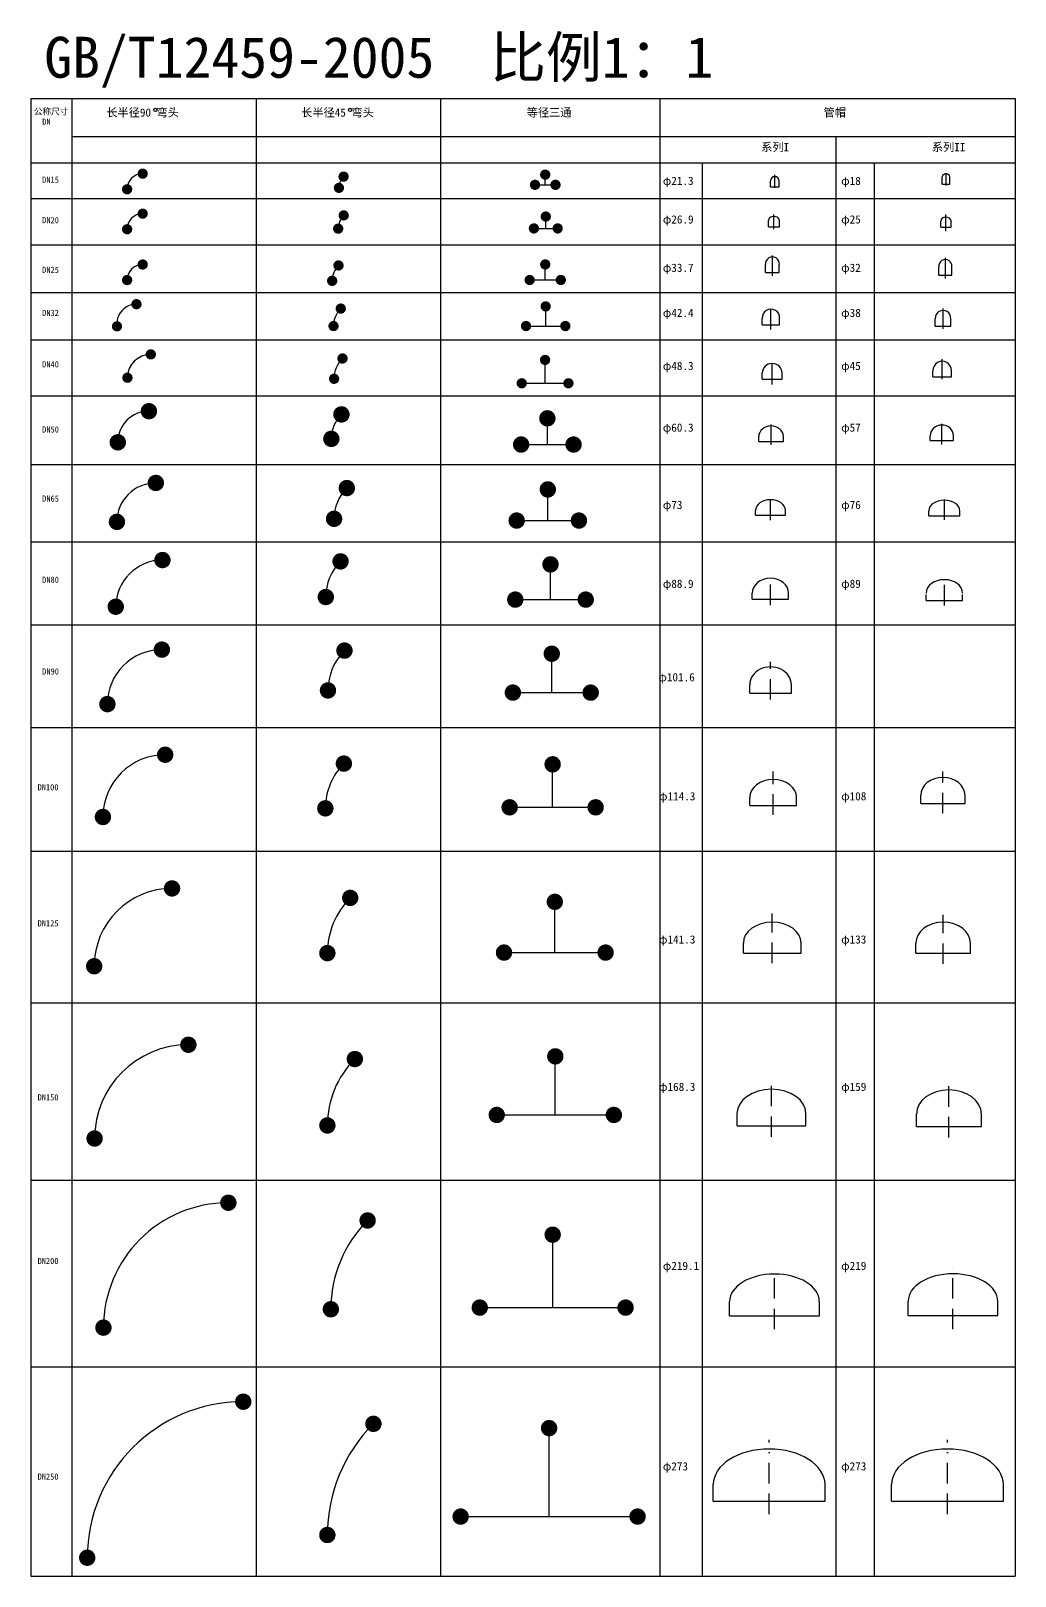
# Model space of a CAD drawing. Header units: inches. Extents: x -2812 to 39570, y -19532 to 26612.
# Drawn here: x 16554 to 18957, y 22769 to 26542 of the extents above; entities that cross this region are included whole.
import ezdxf

# ---------------------------------------------------------------- set-up
doc = ezdxf.new("R2010")
doc.units = ezdxf.units.IN
doc.header["$MEASUREMENT"] = 0
doc.linetypes.add('BORDER2', pattern=[0.875, 0.25, -0.125, 0.25, -0.125, 0, -0.125])
doc.layers.add('1', color=7, linetype='Continuous')
doc.layers.add('图层2', color=3, linetype='BORDER2')

msp = doc.modelspace()

# ---------------------------------------------------------------- linework, layer by layer
at = {"ltscale": 30}
for p, q in [((17809.6, 26166.5), (17809.6, 26191.5)), ((18192.6, 26220.3), (18192.6, 22769.5)), ((18612.2, 26220.3), (18612.2, 22769.5)), ((18779, 26168.3), (18779, 26186.3)), ((18797, 26168.3), (18797, 26186.3)), ((17784.6, 26166.5), (17834.6, 26166.5)), ((18359.3, 26161.5), (18359.3, 26176.5)), ((18359.3, 26161.5), (18380.6, 26161.5)), ((18380.6, 26161.5), (18380.6, 26176.5)), ((18779, 26168.3), (18797, 26168.3)), ((17810.9, 26060.1), (17810.9, 26089.1)), ((18354.4, 26064.3), (18354.4, 26079.3)), ((18381.3, 26064.3), (18381.3, 26079.3)), ((18775.2, 26062.8), (18775.2, 26077.8)), ((18800.2, 26062.8), (18800.2, 26077.8)), ((17781.9, 26060.1), (17839.9, 26060.1)), ((18354.4, 26064.3), (18381.3, 26064.3)), ((18775.2, 26062.8), (18800.2, 26062.8)), ((17809.6, 25934.2), (17809.6, 25972.2)), ((18347.3, 25952.4), (18347.3, 25972.4)), ((18381, 25952.4), (18381, 25972.4)), ((18770.4, 25946.3), (18770.4, 25966.3)), ((18802.4, 25946.3), (18802.4, 25966.3)), ((17771.6, 25934.2), (17847.6, 25934.2)), ((18347.3, 25952.4), (18381, 25952.4)), ((18770.4, 25946.3), (18802.4, 25946.3)), ((17810.6, 25821.7), (17810.6, 25869.7)), ((17762.6, 25821.7), (17858.6, 25821.7)), ((18339.3, 25825), (18339.3, 25840)), ((18339.3, 25825), (18381.7, 25825)), ((18381.7, 25825), (18381.7, 25840)), ((18761.7, 25821.7), (18761.7, 25839.7)), ((18761.7, 25821.7), (18799.7, 25821.7)), ((18799.7, 25821.7), (18799.7, 25839.7)), ((17809.2, 25682), (17809.2, 25739)), ((18339.3, 25692.1), (18339.3, 25707.1)), ((18387.6, 25692.1), (18387.6, 25707.1)), ((18756.2, 25697.7), (18756.2, 25712.7)), ((18756.2, 25697.7), (18801.2, 25697.7)), ((18801.2, 25697.7), (18801.2, 25712.7)), ((17752.2, 25682), (17866.2, 25682)), ((18339.3, 25692.1), (18387.6, 25692.1)), ((17814.7, 25532.4), (17814.7, 25596.4)), ((18330.8, 25540.2), (18330.8, 25552.2)), ((18391.1, 25540.2), (18391.1, 25552.2)), ((18749.4, 25541.9), (18749.4, 25553.9)), ((18806.4, 25541.9), (18806.4, 25553.9)), ((17750.7, 25532.4), (17878.7, 25532.4)), ((18330.8, 25540.2), (18391.1, 25540.2)), ((18749.4, 25541.9), (18806.4, 25541.9)), ((17815.8, 25346.8), (17815.8, 25422.8)), ((18323, 25359.6), (18323, 25371.6)), ((18323, 25359.6), (18396, 25359.6)), ((18396, 25359.6), (18396, 25371.6)), ((18745.9, 25358.3), (18745.9, 25370.3)), ((18745.9, 25358.3), (18821.9, 25358.3)), ((18821.9, 25358.3), (18821.9, 25370.3)), ((17739.8, 25346.8), (17891.8, 25346.8)), ((17822.4, 25153.8), (17822.4, 25239.8)), ((18314.9, 25154.8), (18314.9, 25169.8)), ((18403.8, 25154.8), (18403.8, 25169.8)), ((18739.4, 25151.3), (18739.4, 25166.3)), ((18828.4, 25151.3), (18828.4, 25166.3)), ((17736.4, 25153.8), (17908.4, 25153.8)), ((18314.9, 25154.8), (18403.8, 25154.8)), ((18739.4, 25151.3), (18828.4, 25151.3)), ((17825.5, 24926.7), (17825.5, 25021.7)), ((18308.8, 24925.5), (18308.8, 24945.5)), ((18410.4, 24925.5), (18410.4, 24945.5)), ((17730.5, 24926.7), (17920.5, 24926.7)), ((18308.8, 24925.5), (18410.4, 24925.5)), ((17827.6, 24646.6), (17827.6, 24751.6)), ((18726.5, 24655.8), (18726.5, 24675.8)), ((18834.5, 24655.8), (18834.5, 24675.8)), ((17722.6, 24646.6), (17932.6, 24646.6)), ((18308.8, 24650.7), (18308.8, 24670.7)), ((18308.8, 24650.7), (18423.1, 24650.7)), ((18423.1, 24650.7), (18423.1, 24670.7)), ((18726.5, 24655.8), (18834.5, 24655.8)), ((17832.9, 24291.9), (17832.9, 24415.9)), ((18293.3, 24290.1), (18293.3, 24315.1)), ((18434.6, 24290.1), (18434.6, 24315.1)), ((18714.5, 24290.1), (18714.5, 24315.1)), ((18847.5, 24290.1), (18847.5, 24315.1)), ((17708.9, 24291.9), (17956.9, 24291.9)), ((18293.3, 24290.1), (18434.6, 24290.1)), ((18714.5, 24290.1), (18847.5, 24290.1)), ((17834.1, 23895.5), (17834.1, 24038.5)), ((17691.1, 23895.5), (17977.1, 23895.5)), ((18277.8, 23869), (18277.8, 23899)), ((18446.1, 23869), (18446.1, 23899)), ((18715.6, 23867.6), (18715.6, 23897.6)), ((18874.6, 23867.6), (18874.6, 23897.6)), ((18277.8, 23869), (18446.1, 23869)), ((18715.6, 23867.6), (18874.6, 23867.6)), ((17827.7, 23425.1), (17827.7, 23603.1)), ((18259.7, 23405), (18259.7, 23440)), ((18478.8, 23405), (18478.8, 23440)), ((18695.5, 23405.6), (18695.5, 23440.6)), ((18914.5, 23405.6), (18914.5, 23440.6)), ((17649.7, 23425.1), (18005.7, 23425.1)), ((18259.7, 23405), (18478.8, 23405)), ((18695.5, 23405.6), (18914.5, 23405.6)), ((17819, 22914.8), (17819, 23130.8)), ((18219.6, 22952.8), (18219.6, 22992.8)), ((18492.6, 22952.8), (18492.6, 22992.8)), ((18655.1, 22952.8), (18655.1, 22992.8)), ((18928.1, 22952.8), (18928.1, 22992.8)), ((18219.6, 22952.8), (18492.6, 22952.8)), ((18655.1, 22952.8), (18928.1, 22952.8)), ((17603, 22914.8), (18035, 22914.8))]:
    msp.add_line(p, q, dxfattribs=at)
for p, q in [((16553.8, 24539.3), (18956.6, 24539.3)), ((16553.8, 24169.4), (18956.6, 24169.4)), ((16553.8, 23735.9), (18956.6, 23735.9)), ((16553.8, 23280.1), (18956.6, 23280.1))]:
    msp.add_line(p, q)
for points, const_width in [([(16820.5, 26193.7, 1), (16833, 26193.7, 1)], 12.5), ([(17310.9, 26186.6, 1), (17323.4, 26186.6, 1)], 12.5), ([(17803.3, 26191.5, 1), (17815.8, 26191.5, 1)], 12.5), ([(16782.5, 26155.7, 1), (16795, 26155.7, 1)], 12.5), ([(17299.6, 26159.2, 1), (17312.1, 26159.2, 1)], 12.5), ([(17778.3, 26166.5, 1), (17790.8, 26166.5, 1)], 12.5), ([(17828.3, 26166.5, 1), (17840.8, 26166.5, 1)], 12.5), ([(16820.5, 26096.1, 1), (16833, 26096.1, 1)], 12.5), ([(17297.8, 26059.5, 1), (17310.3, 26059.5, 1)], 12.5), ([(17311.3, 26091.9, 1), (17323.8, 26091.9, 1)], 12.5), ([(17775.6, 26060.1, 1), (17788.1, 26060.1, 1)], 12.5), ([(17804.6, 26089.1, 1), (17817.1, 26089.1, 1)], 12.5), ([(17833.6, 26060.1, 1), (17846.1, 26060.1, 1)], 12.5), ([(16782.5, 26058.1, 1), (16795, 26058.1, 1)], 12.5), ([(16820.5, 25972, 1), (16833, 25972, 1)], 12.5), ([(17298.6, 25969.7, 1), (17311.1, 25969.7, 1)], 12.5), ([(17803.3, 25972.2, 1), (17815.8, 25972.2, 1)], 12.5), ([(16782.5, 25934, 1), (16795, 25934, 1)], 12.5), ([(17283.1, 25932.1, 1), (17295.6, 25932.1, 1)], 12.5), ([(17765.3, 25934.2, 1), (17777.8, 25934.2, 1)], 12.5), ([(17841.3, 25934.2, 1), (17853.8, 25934.2, 1)], 12.5), ([(16805.3, 25875.1, 1), (16817.8, 25875.1, 1)], 12.5), ([(17804.4, 25869.7, 1), (17816.9, 25869.7, 1)], 12.5), ([(17304.1, 25864.4, 1), (17316.6, 25864.4, 1)], 12.5), ([(16757.7, 25821, 1), (16770.2, 25821, 1)], 12.5), ([(17286.4, 25821.7, 1), (17298.9, 25821.7, 1)], 12.5), ([(17756.4, 25821.7, 1), (17768.9, 25821.7, 1)], 12.5), ([(17852.4, 25821.7, 1), (17864.9, 25821.7, 1)], 12.5), ([(16840.3, 25752.6, 1), (16852.8, 25752.6, 1)], 12.5), ([(17308.3, 25742.5, 1), (17320.8, 25742.5, 1)], 12.5), ([(17802.9, 25739, 1), (17815.4, 25739, 1)], 12.5), ([(16783.3, 25695.6, 1), (16795.8, 25695.6, 1)], 12.5), ([(17287.8, 25693, 1), (17300.3, 25693, 1)], 12.5), ([(17745.9, 25682, 1), (17758.4, 25682, 1)], 12.5), ([(17859.9, 25682, 1), (17872.4, 25682, 1)], 12.5), ([(16832, 25613.8, 1), (16852, 25613.8, 1)], 20), ([(17302, 25606, 1), (17322, 25606, 1)], 20), ([(17804.7, 25596.4, 1), (17824.7, 25596.4, 1)], 20), ([(16756, 25537.8, 1), (16776, 25537.8, 1)], 20), ([(17277.3, 25546.3, 1), (17297.3, 25546.3, 1)], 20), ([(17740.7, 25532.4, 1), (17760.7, 25532.4, 1)], 20), ([(17868.7, 25532.4, 1), (17888.7, 25532.4, 1)], 20), ([(16848.8, 25438.6, 1), (16868.8, 25438.6, 1)], 20), ([(17315.1, 25426.2, 1), (17335.1, 25426.2, 1)], 20), ([(17805.8, 25422.8, 1), (17825.8, 25422.8, 1)], 20), ([(16753.8, 25343.6, 1), (16773.8, 25343.6, 1)], 20), ([(17284, 25351.1, 1), (17304, 25351.1, 1)], 20), ([(17729.8, 25346.8, 1), (17749.8, 25346.8, 1)], 20), ([(17881.8, 25346.8, 1), (17901.8, 25346.8, 1)], 20), ([(16865, 25250.4, 1), (16885, 25250.4, 1)], 20), ([(17299.8, 25247.1, 1), (17319.8, 25247.1, 1)], 20), ([(17812.4, 25239.8, 1), (17832.4, 25239.8, 1)], 20), ([(17263.8, 25160.1, 1), (17283.8, 25160.1, 1)], 20), ([(17726.4, 25153.8, 1), (17746.4, 25153.8, 1)], 20), ([(17898.4, 25153.8, 1), (17918.4, 25153.8, 1)], 20), ([(16751, 25136.4, 1), (16771, 25136.4, 1)], 20), ([(16863.6, 25031.6, 1), (16883.6, 25031.6, 1)], 20), ([(17309.4, 25029.3, 1), (17329.4, 25029.3, 1)], 20), ([(17815.5, 25021.7, 1), (17835.5, 25021.7, 1)], 20), ([(17269.1, 24932, 1), (17289.1, 24932, 1)], 20), ([(17720.5, 24926.7, 1), (17740.5, 24926.7, 1)], 20), ([(17910.5, 24926.7, 1), (17930.5, 24926.7, 1)], 20), ([(16730.6, 24898.6, 1), (16750.6, 24898.6, 1)], 20), ([(16871.7, 24775, 1), (16891.7, 24775, 1)], 20), ([(17308, 24753.4, 1), (17328, 24753.4, 1)], 20), ([(17817.6, 24751.6, 1), (17837.6, 24751.6, 1)], 20), ([(16719.7, 24623, 1), (16739.7, 24623, 1)], 20), ([(17262.7, 24644.1, 1), (17282.7, 24644.1, 1)], 20), ([(17712.6, 24646.6, 1), (17732.6, 24646.6, 1)], 20), ([(17922.6, 24646.6, 1), (17942.6, 24646.6, 1)], 20), ([(16888.4, 24448.6, 1), (16908.4, 24448.6, 1)], 20), ([(17323.4, 24425.4, 1), (17343.4, 24425.4, 1)], 20), ([(17822.9, 24415.9, 1), (17842.9, 24415.9, 1)], 20), ([(17267.6, 24290.6, 1), (17287.6, 24290.6, 1)], 20), ([(17698.9, 24291.9, 1), (17718.9, 24291.9, 1)], 20), ([(17946.9, 24291.9, 1), (17966.9, 24291.9, 1)], 20), ([(16698.4, 24258.6, 1), (16718.4, 24258.6, 1)], 20), ([(16928.3, 24066.9, 1), (16948.3, 24066.9, 1)], 20), ([(17334.7, 24032, 1), (17354.7, 24032, 1)], 20), ([(17824.1, 24038.5, 1), (17844.1, 24038.5, 1)], 20), ([(17267.6, 23869.8, 1), (17287.6, 23869.8, 1)], 20), ([(17681.1, 23895.5, 1), (17701.1, 23895.5, 1)], 20), ([(17967.1, 23895.5, 1), (17987.1, 23895.5, 1)], 20), ([(16699.3, 23837.9, 1), (16719.3, 23837.9, 1)], 20), ([(17025.9, 23681.1, 1), (17045.9, 23681.1, 1)], 20), ([(17365.9, 23637.8, 1), (17385.9, 23637.8, 1)], 20), ([(17817.7, 23603.1, 1), (17837.7, 23603.1, 1)], 20), ([(17276.1, 23421, 1), (17296.1, 23421, 1)], 20), ([(17639.7, 23425.1, 1), (17659.7, 23425.1, 1)], 20), ([(17995.7, 23425.1, 1), (18015.7, 23425.1, 1)], 20), ([(16720.9, 23376.1, 1), (16740.9, 23376.1, 1)], 20), ([(17062.3, 23195.3, 1), (17082.3, 23195.3, 1)], 20), ([(17380, 23141.3, 1), (17400, 23141.3, 1)], 20), ([(17809, 23130.8, 1), (17829, 23130.8, 1)], 20), ([(17593, 22914.8, 1), (17613, 22914.8, 1)], 20), ([(18025, 22914.8, 1), (18045, 22914.8, 1)], 20), ([(17267.6, 22869.9, 1), (17287.6, 22869.9, 1)], 20), ([(16681.3, 22814.3, 1), (16701.3, 22814.3, 1)], 20)]:
    msp.add_lwpolyline(points, format="xyb", close=True, dxfattribs=dict(const_width=const_width))
for centre in [(16857.9, 26349.3), (17333.1, 26349.3)]:
    msp.add_circle(centre, 4.05)
for centre, radius, start, end in [((16826.7, 26155.7), 38, 90, 180), ((17344.5, 26159.2), 38.6, 135, 180), ((16826.7, 26058.1), 38, 90, 180), ((17350, 26059.5), 45.9, 135, 180), ((16826.7, 25934), 38, 90, 180), ((17342.5, 25932.1), 53.1, 135, 180), ((16811.5, 25827.1), 48, 90, 187.2272), ((17353, 25821.7), 60.4, 135, 180), ((16846.6, 25695.6), 57, 90, 180), ((17364, 25693), 70, 135, 180), ((16842, 25537.8), 76, 90, 180), ((17371.7, 25546.3), 84.5, 135, 180), ((16858.8, 25343.6), 95, 90, 180), ((17400.2, 25351.1), 106.2, 135, 180), ((16875, 25136.4), 114, 90, 180), ((17396.9, 25160.1), 123.1, 135, 180), ((16873.6, 24898.6), 133, 90, 180), ((17416.7, 24932), 137.6, 135, 180), ((16881.7, 24623), 152, 90, 180), ((17427.2, 24644.1), 154.5, 135, 180), ((16898.4, 24258.6), 190, 90, 180), ((17468.3, 24290.6), 190.7, 135, 180), ((16938.3, 23837.9), 229, 90, 180), ((17506.9, 23869.8), 229.4, 135, 180), ((17035.9, 23376.1), 305, 90, 180), ((17592.7, 23421), 306.6, 135, 180), ((17072.3, 22814.3), 381, 90, 180), ((17661.4, 22869.9), 383.9, 135, 180)]:
    msp.add_arc(centre, radius, start, end)
for centre, radius, start, end in [((18364.2, 25973.5), 16.9, 356.22, 183.78), ((18786.4, 25968.2), 16.1, 353.2671, 186.7329), ((18360.5, 25841.7), 21.3, 355.336, 184.664), ((18780.7, 25840.7), 19, 357.0624, 182.9376)]:
    msp.add_arc(centre, radius, start, end, dxfattribs=at)
for centre, major_axis, ratio, start_param, end_param in [((18369.9, 26176.5), (-10.6, 0), 0.938967, 3.141593, 6.283185), ((18788, 26186.3), (-9, 0), 0.777778, 3.141593, 6.283185), ((18367.8, 26079.3), (-13.5, 0), 0.743494, 3.141593, 6.283185), ((18787.7, 26077.8), (-12.5, 0), 0.8, 3.141593, 6.283185), ((18778.6, 25713.2), (0, -22.5), 0.999879, 1.570796, 4.734367), ((18363.5, 25707.1), (-24.2, 0), 0.952381, 3.141593, 6.283185), ((18360.9, 25552.2), (-30.1, 0), 0.847308, 3.141593, 6.283185), ((18777.9, 25553.9), (-28.5, 0), 0.912281, 3.141593, 6.283185), ((18359.5, 25371.6), (-36.5, 0), 0.712329, 3.141593, 6.283185), ((18783.9, 25370.3), (-38, 0), 0.684211, 3.141593, 6.283185), ((18359.4, 25169.8), (-44.4, 0), 0.809899, 3.141593, 6.283185), ((18783.9, 25169.8), (-44.5, 0), 0.731434, 3.141593, 6.283185), ((18359.6, 24945.5), (50.8, 0), 0.866142, 6.283185, 9.424778), ((18366, 24670.7), (-57.2, 0), 0.769904, 3.141593, 6.283185), ((18780.5, 24675.8), (-54, 0), 0.814815, 3.141593, 6.283185), ((18363.9, 24315.1), (-70.6, 0), 0.721868, 3.141593, 6.283185), ((18781, 24315.1), (-66.5, 0), 0.766917, 3.141593, 6.283185), ((18361.9, 23899), (-84.2, 0), 0.701129, 3.141593, 6.283185), ((18795.1, 23897.6), (-79.5, 0), 0.742138, 3.141593, 6.283185), ((18369.2, 23440), (-109.5, 0), 0.611593, 3.141593, 6.283185), ((18805, 23440.6), (-109.5, 0), 0.611872, 3.141593, 6.283185), ((18356.1, 22992.8), (-136.5, 0), 0.637363, 3.141593, 6.283185), ((18791.6, 22992.8), (-136.5, 0), 0.637363, 3.141593, 6.283185)]:
    msp.add_ellipse(centre, major_axis=major_axis, ratio=ratio, start_param=start_param, end_param=end_param, dxfattribs=at)
at = {"layer": '1'}
for p, q in [((16553.8, 26377.1), (18956.6, 26377.1)), ((16553.8, 26377.1), (16553.8, 22769.5)), ((16653.8, 26377.1), (16653.8, 22769.5)), ((17103.8, 26377.1), (17103.8, 22769.5)), ((17553.8, 26377.1), (17553.8, 22769.5)), ((18089.1, 26377.1), (18089.1, 22769.5)), ((18956.6, 26377.1), (18956.6, 22769.5)), ((16653.8, 26284.3), (18956.6, 26284.3)), ((18518.6, 26284.3), (18518.6, 22769.5)), ((16553.8, 26220.3), (18956.6, 26220.3)), ((16553.8, 26133.5), (18956.6, 26133.5)), ((16553.8, 26020.2), (18956.6, 26020.2)), ((16553.8, 25904), (18956.6, 25904)), ((16553.8, 25787.8), (18956.6, 25787.8)), ((16553.8, 25651.7), (18956.6, 25651.7)), ((16553.8, 25484), (18956.6, 25484)), ((16553.8, 25294.5), (18956.6, 25294.5)), ((16553.8, 25091.9), (18956.6, 25091.9)), ((16553.8, 24841.9), (18956.6, 24841.9)), ((16553.8, 22769.5), (18956.6, 22769.5))]:
    msp.add_line(p, q, dxfattribs=at)
at = {"layer": '图层2', "linetype": 'BORDER2', "ltscale": 200}
for p, q in [((18369.9, 26158.9), (18369.9, 26191.1)), ((18788, 26165), (18788, 26194.8)), ((18367.8, 26058.5), (18367.8, 26094.5)), ((18787.7, 26053.5), (18787.7, 26093.8)), ((18364.2, 25944.3), (18364.2, 25999.1)), ((18786.4, 25938.2), (18786.4, 25991.7)), ((18360.5, 25813), (18360.5, 25869.7)), ((18780.7, 25815), (18780.7, 25864.4)), ((18363.5, 25679.3), (18363.5, 25737.8)), ((18778.7, 25691.7), (18778.7, 25740.8)), ((18360.9, 25531.7), (18360.9, 25584.6)), ((18777.9, 25532.8), (18777.9, 25587.2)), ((18359.5, 25347.5), (18359.5, 25406.2)), ((18783.9, 25348.2), (18783.9, 25405.5)), ((18359.4, 25140.3), (18359.4, 25214.9)), ((18783.9, 25139.6), (18783.9, 25211.4)), ((18359.6, 24909.7), (18359.6, 25002)), ((18366, 24628.5), (18366, 24734.3)), ((18780.5, 24632), (18780.5, 24734.3)), ((18363.9, 24266.2), (18363.9, 24387.3)), ((18781, 24264.5), (18781, 24383.9)), ((18361.9, 23841.9), (18361.9, 23985.9)), ((18795.1, 23840.5), (18795.1, 23973)), ((18369.2, 23372.3), (18369.2, 23529.9)), ((18805, 23372.3), (18805, 23533.8)), ((18356.1, 22920.9), (18356.1, 23102)), ((18791.6, 22920.9), (18791.6, 23102))]:
    msp.add_line(p, q, dxfattribs=at)

# ---------------------------------------------------------------- texts
at = {"attachment_point": 1}
for s, insert, char_height, width in [('GB/T12459-2005  {\\fSimSun|b0|i0|c134|p54;比例1：1}', (16586.4, 26528), 100, 2485.318), ('{\\fSimSun|b0|i0|c134|p54;公称尺寸\\P}  DN', (16561.2, 26353.1), 15, 96.346), ('{\\fSimSun|b0|i0|c134|p54;长半径90 弯头}', (16738.1, 26353.1), 20, 255.712), ('{\\fSimSun|b0|i0|c134|p54;长半径45 弯头}', (17213.8, 26353.1), 20, 265.162), ('{\\fSimSun|b0|i0|c134|p54;等径三通}', (17764.4, 26353.1), 20, 170.144), ('{\\fSimSun|b0|i0|c134|p54;管帽}', (18489.2, 26353.1), 20, 92.787), ('{\\fSimSun|b0|i0|c134|p54;系列}I', (18336.8, 26268.6), 20, 170.144), ('{\\fSimSun|b0|i0|c134|p54;系列}II', (18753.5, 26268.6), 20, 170.144), ('DN15', (16581.4, 26186.6), 15, 96.346), ('{\\fSimSun|b0|i0|c134|p54;φ21.3}', (18096.6, 26186.3), 20, 100.682), ('{\\fSimSun|b0|i0|c134|p54;φ18}', (18532, 26186.3), 20, 73.741), ('DN20', (16581.4, 26087.9), 15, 96.346), ('{\\fSimSun|b0|i0|c134|p54;φ26.9}', (18096.6, 26092.1), 20, 100.682), ('{\\fSimSun|b0|i0|c134|p54;φ25}', (18532, 26092.1), 20, 73.741), ('DN25', (16581.4, 25966.5), 15, 96.346), ('{\\fSimSun|b0|i0|c134|p54;φ33.7}', (18096.6, 25974.1), 20, 100.682), ('{\\fSimSun|b0|i0|c134|p54;φ32}', (18532, 25974.1), 20, 73.741), ('DN32', (16581.4, 25861.3), 15, 96.346), ('{\\fSimSun|b0|i0|c134|p54;φ42.4}', (18096.6, 25864), 20, 100.682), ('{\\fSimSun|b0|i0|c134|p54;φ38}', (18532, 25864), 20, 73.741), ('DN40', (16581.4, 25735.8), 15, 96.346), ('{\\fSimSun|b0|i0|c134|p54;φ48.3}', (18096.6, 25734.4), 20, 100.682), ('{\\fSimSun|b0|i0|c134|p54;φ45}', (18532, 25734.4), 20, 73.741), ('{\\fSimSun|b0|i0|c134|p54;φ60.3}', (18096.6, 25583.8), 20, 100.682), ('{\\fSimSun|b0|i0|c134|p54;φ57}', (18532, 25583.8), 20, 73.741), ('DN50', (16581.4, 25576.7), 15, 96.346), ('DN65', (16581.4, 25408), 15, 96.346), ('{\\fSimSun|b0|i0|c134|p54;φ73}', (18096.6, 25395), 20, 100.682), ('{\\fSimSun|b0|i0|c134|p54;φ76}', (18532, 25395), 20, 73.741), ('DN80', (16581.4, 25209.8), 15, 96.346), ('{\\fSimSun|b0|i0|c134|p54;φ88.9}', (18096.6, 25202.5), 20, 100.682), ('{\\fSimSun|b0|i0|c134|p54;φ89}', (18532, 25202.5), 20, 73.741), ('DN90', (16581.4, 24985.8), 15, 96.346), ('{\\fSimSun|b0|i0|c134|p54;φ101.6}', (18085.9, 24974.3), 20, 100.682), ('DN100', (16570.2, 24703.1), 15, 96.346), ('{\\fSimSun|b0|i0|c134|p54;φ114.3}', (18087.4, 24683.6), 20, 100.682), ('{\\fSimSun|b0|i0|c134|p54;φ108}', (18532, 24683.6), 20, 73.741), ('DN125', (16570.2, 24370.9), 15, 96.346), ('{\\fSimSun|b0|i0|c134|p54;φ141.3}', (18087.4, 24334), 20, 100.682), ('{\\fSimSun|b0|i0|c134|p54;φ133}', (18532, 24334), 20, 73.741), ('{\\fSimSun|b0|i0|c134|p54;φ168.3}', (18087.4, 23974.2), 20, 100.682), ('{\\fSimSun|b0|i0|c134|p54;φ159}', (18532, 23974.2), 20, 73.741), ('DN150', (16570.2, 23946), 15, 96.346), ('DN200', (16570.2, 23546.4), 15, 96.346), ('{\\fSimSun|b0|i0|c134|p54;φ219.1}', (18096.6, 23537), 20, 100.682), ('{\\fSimSun|b0|i0|c134|p54;φ219}', (18532, 23537), 20, 73.741), ('DN250', (16570.2, 23019.9), 15, 96.346), ('{\\fSimSun|b0|i0|c134|p54;φ273}', (18096.6, 23047.5), 20, 100.682), ('{\\fSimSun|b0|i0|c134|p54;φ273}', (18532, 23047.5), 20, 73.741)]:
    msp.add_mtext(s, dxfattribs=dict(at, insert=insert, char_height=char_height, width=width))

doc.saveas('drawing.dxf')
